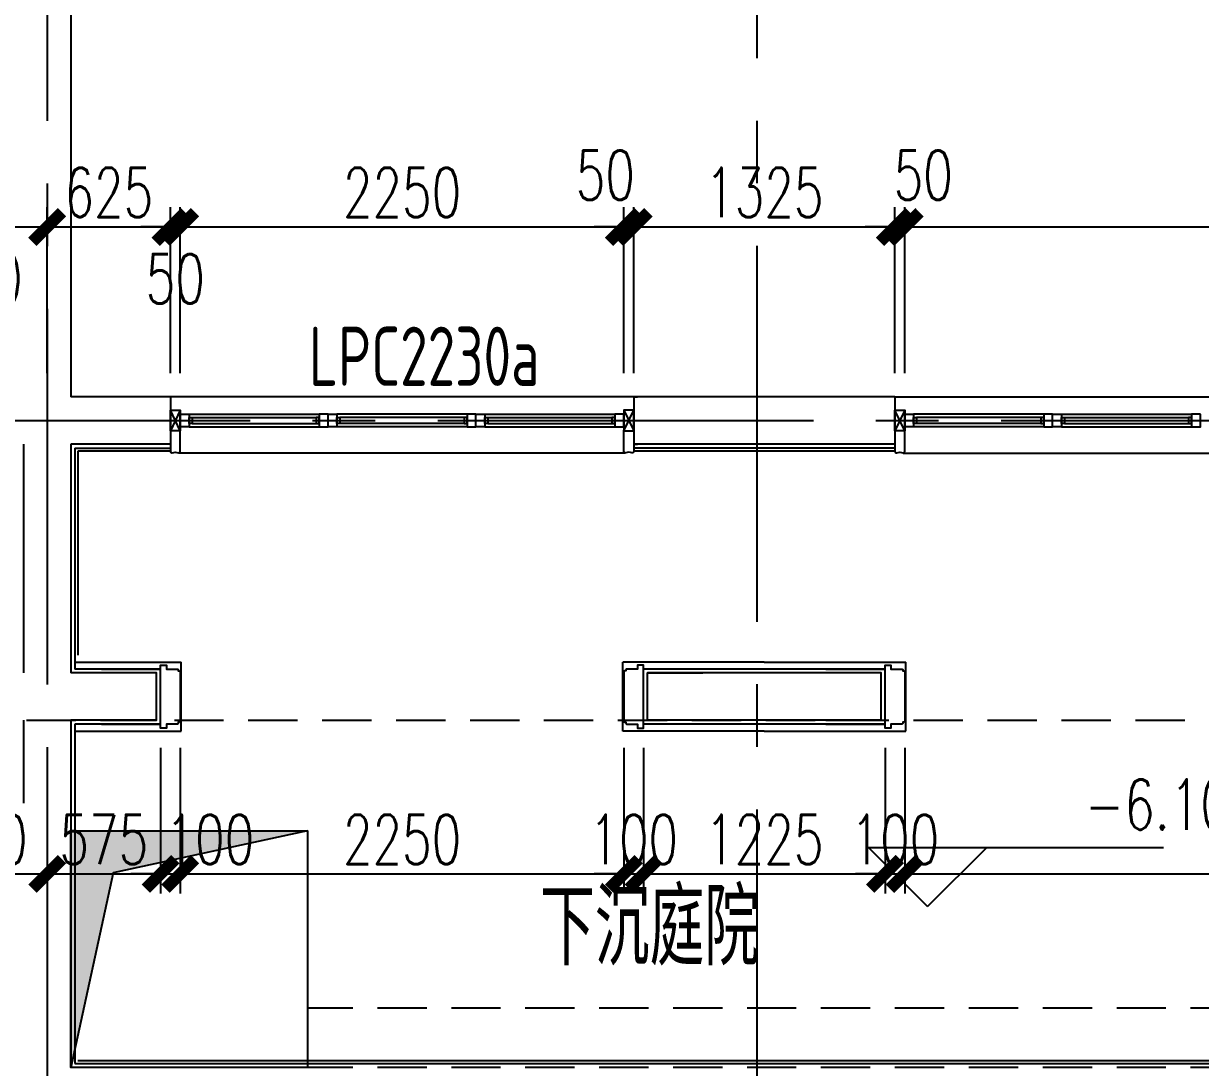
# Model space of a CAD drawing. Extents: x 296441 to 853063, y 459050 to 1117990.
# Drawn here: x 639178 to 645148, y 871039 to 876332 of the extents above; entities that cross this region are included whole.
import ezdxf

# ---------------------------------------------------------------- set-up
doc = ezdxf.new("R2010")
doc.units = 0
doc.header["$LTSCALE"] = 1000
for name, pattern in [('14-FL01-P$0$HIDDEN', [0.375, 0.25, -0.125]), ('14-GRID$0$CENTER2', [28.575, 19.05, -3.175, 3.175, -3.175]), ('BSMT-PLAN-BS01$0$$0$HIDDEN', [0.375, 0.25, -0.125]), ('DZ-3-PLAN-FL01$0$DASHED2', [0.375, 0.25, -0.125])]:
    doc.linetypes.add(name, pattern=pattern)
for name, color, linetype in [('14-GRID$0$G-GRID', 9, '14-GRID$0$CENTER2'), ('14-PLAN-BS01-P$0$A-ANNO-LEVL', 3, 'Continuous'), ('14-PLAN-BS01-P$0$A-ROOM-IDEN', 4, 'Continuous'), ('A-ROOF', 2, 'Continuous'), ('BSMT-PLAN-BS01$0$A-WALL', 1, 'Continuous'), ('DIM_IDEN', 3, 'Continuous'), ('DZ-3-PLAN-FL01$0$A-WALL', 1, 'Continuous'), ('DZ-PLAN-MAIN-FL01$0$A-WIND-IDEN', 33, 'Continuous'), ('E-TEXT-BS01-MI-14$0$A-ROOM-IDEN', 4, 'Continuous'), ('E1-BS01-14$0$A-WALL-FNSH', 6, 'Continuous'), ('E1-BS01-18-19$0$A-FLOR', 23, 'Continuous'), ('E1-BS01-18-19$0$A-OVLK', 140, 'Continuous'), ('E1-BS01-18-19$0$A-SECT-WIND', 155, 'Continuous'), ('E1-BS01-18-19$0$A-SECT-WOOD', 17, 'Continuous'), ('E1-BS01-18-19$0$A-WALL-FNSH', 6, 'Continuous'), ('E1-BS01-18-19$0$G-XREF', 2, 'Continuous'), ('E1-BS01-20$0$A-WALL', 1, 'Continuous'), ('G-BS01-20$0$A-OVLK', 140, 'Continuous'), ('menchuangtao1$0$A-DETL-STONE', 42, 'Continuous'), ('menchuangtao1$0$A-WALL', 1, 'Continuous'), ('menchuangtao1$0$A_CUR_FRAME', 112, 'Continuous'), ('mentao100$0$A-SECT-FNSH', 6, 'Continuous'), ('mentao100$0$A-SECT-STONE', 42, 'Continuous'), ('mentao100$0$A-WALL', 1, 'Continuous'), ('PUB_TEXT', 7, 'Continuous'), ('WALL', 242, 'Continuous'), ('ZT0_默认图层-----PM、LM、DY、JD', 7, 'Continuous'), ('ZT1_Dim---标注---PM、LM、DY、JD', 252, 'Continuous')]:
    doc.layers.add(name, color=color, linetype=linetype)
doc.styles.add('_TCH_DIM', font='SIMPLEX', dxfattribs={"bigfont": 'GBCBIG'})
doc.styles.get("Standard").update_dxf_attribs({"font": 'gbenor.shx', "bigfont": 'gbcbig.shx'})
doc.styles.add('ZT-DIMSTYLE', font='ROMANS.shx', dxfattribs={"width": 0.7, "bigfont": 'CHINESE.shx'})
doc.dimstyles.new('ZT-DIM100', dxfattribs={"dimscale": 100, "dimtxt": 2.5, "dimasz": 1.5, "dimexe": 1, "dimexo": 1, "dimgap": 0.5, "dimtad": 1, "dimdec": 0, "dimdsep": 46, "dimtxsty": 'ZT-DIMSTYLE', "dimblk": 'ARCHTICK', "dimcen": 2.5, "dimclrd": 175, "dimclre": 175, "dimclrt": 7, "dimazin": 2, "dimtfac": 1, "dimtix": 1, "dimtmove": 2, "dimatfit": 3, "dimfxl": 0, "dimarcsym": 0})

# ---------------------------------------------------------------- blocks, each defined once
blk = doc.blocks.new('20B-1')
at = {"layer": '14-PLAN-BS01-P$0$A-ANNO-LEVL'}
for p, q in [((863748.5, 68328.1), (863448.5, 68628.1)), ((863448.5, 68628.1), (864944.5, 68628.1)), ((863748.5, 68328.1), (864048.5, 68628.1))]:
    blk.add_line(p, q, dxfattribs=at)
at = {"layer": 'DZ-PLAN-MAIN-FL01$0$A-WIND-IDEN', "color": 2, "width": 0.8}
blk.add_text('LPC2230a', height=300, dxfattribs=at).set_placement((860610.3, 70968.3))
at = {"layer": 'E-TEXT-BS01-MI-14$0$A-ROOM-IDEN'}
blk.add_text('下沉庭院', height=385.82, dxfattribs=at).set_placement((861782.7, 68029.9))
at = {"layer": 'PUB_TEXT', "style": '_TCH_DIM', "width": 0.705882}
blk.add_text('-6.100', height=255, dxfattribs=at).set_placement((864545.9, 68718.1))
blk = doc.blocks.new('E1-BS01-18-19$0$750----DDDD')
at = {"layer": 'E1-BS01-18-19$0$A-SECT-WIND'}
for p, q in [((45, 32.5), (705, 32.5)), ((60, 15), (690, 15)), ((45, -32.5), (705, -32.5)), ((60, -15), (690, -15))]:
    blk.add_line(p, q, dxfattribs=at)
at = {"layer": 'E1-BS01-18-19$0$A-SECT-WOOD'}
for points in [[(0, 32.5), (45, 32.5), (45, -32.5), (0, -32.5)], [(60, 15), (60, -15), (45, -15), (45, 15)], [(690, 15), (690, -15), (705, -15), (705, 15)], [(750, 32.5), (705, 32.5), (705, -32.5), (750, -32.5)]]:
    blk.add_lwpolyline(points, close=True, dxfattribs=at)
blk = doc.blocks.new('menchuangtao1')
at = {"layer": 'menchuangtao1$0$A-DETL-STONE'}
blk.add_lwpolyline([(-10, -52.5), (-10, -159.2, -0.471625), (-15, -162.1, -0.528396), (-19.5, -164.7, 0.241692), (-50.5, -164.7, -0.528396), (-55, -162.1, -0.471625), (-60, -159.2), (-60, -52.5)], format="xyb", close=True, dxfattribs=at)
at = {"layer": 'menchuangtao1$0$A-WALL'}
for p, q in [((-10, 120), (-10, -120)), ((-10, 120), (10, 120)), ((-10, -120), (10, -120))]:
    blk.add_line(p, q, dxfattribs=at)
at = {"layer": 'menchuangtao1$0$A_CUR_FRAME'}
for p, q in [((-60, -52.5), (-10, 52.5)), ((-60, 52.5), (-10, -52.5))]:
    blk.add_line(p, q, dxfattribs=at)
blk.add_lwpolyline([(-10, -52.5), (-10, 52.5), (-60, 52.5), (-60, -52.5)], close=True, dxfattribs=at)
blk = doc.blocks.new('6yhd')
at = {"layer": 'E1-BS01-14$0$A-WALL-FNSH'}
for p, q in [((-4299.9, -3740), (-2975.1, -3740)), ((-140, -3740), (-624.9, -3740))]:
    blk.add_line(p, q, dxfattribs=at)
at = {"layer": 'E1-BS01-18-19$0$A-FLOR'}
for p, q in [((-4298.4, -3480.4), (-8900, -3480.4)), ((-2975.1, -3480), (-623.4, -3480.4)), ((-4341.8, -3765), (-8858.1, -3765)), ((-2933.2, -3765), (-666.8, -3765))]:
    blk.add_line(p, q, dxfattribs=at)
at = {"layer": 'E1-BS01-18-19$0$A-OVLK'}
for p, q in [((-4300, -3755), (-2975.1, -3755)), ((-624.9, -3755), (-155, -3755))]:
    blk.add_line(p, q, dxfattribs=at)
at = {"layer": 'WALL'}
for p, q in [((-120, 4080), (-120.3, -3480)), ((-4299.9, -3480), (-2975.1, -3480)), ((-4299.9, -3480), (-4299.9, -3720)), ((-2975.1, -3480), (-2975.1, -3720)), ((-624.9, -3480), (-120.3, -3480)), ((-624.9, -3480), (-624.9, -3720)), ((-4299.9, -3720), (-2975.1, -3720)), ((-624.9, -3720), (-120, -3720))]:
    blk.add_line(p, q, dxfattribs=at)
at = {"extrusion": (0, 0, -1), "zscale": -1}
for p in [(5100, -3600), (2174.9, -3600), (674.9, -3600)]:
    blk.add_blockref('E1-BS01-18-19$0$750----DDDD', p, dxfattribs=at)
for p in [(-5100, -3600), (-2174.9, -3600)]:
    blk.add_blockref('E1-BS01-18-19$0$750----DDDD', p)
at = {"layer": 'E1-BS01-18-19$0$G-XREF'}
blk.add_blockref('menchuangtao1', (-4289.9, -3600), dxfattribs=at)
at = {"layer": 'E1-BS01-18-19$0$G-XREF', "extrusion": (0, 0, -1), "zscale": -1}
blk.add_blockref('menchuangtao1', (2985.1, -3600), dxfattribs=at)
at = {"layer": 'WALL'}
blk.add_blockref('menchuangtao1', (-614.9, -3600), dxfattribs=at)
blk = doc.blocks.new('2133')
at = {"layer": 'A-ROOF'}
h = blk.add_hatch(color=239, dxfattribs=at)
h.dxf.hatch_style = 1
h.paths.add_polyline_path([(2180584.9, 1716690.7), (2181276.8, 1716840.9), (2181341.9, 1716904.7), (2180370.9, 1716904.7), (2180370.9, 1715907), (2180414.8, 1715907)])
h.paths.add_polyline_path([(2180414.8, 1715907), (2180370.9, 1715907), (2180370.9, 1715704.7)])
h.paths.add_polyline_path([(2181370.5, 1716904.7), (2181341.9, 1716904.7), (2181276.8, 1716840.9), (2181370.5, 1716861.2)])
h.paths.add_polyline_path([(2181570.9, 1716904.7), (2181370.5, 1716904.7), (2181370.5, 1716861.2)])
at = {"layer": '14-PLAN-BS01-P$0$A-ROOM-IDEN', "linetype": '14-FL01-P$0$HIDDEN'}
for points in [[(2189675.9, 1716004.7), (2181570.9, 1716004.7)], [(2189675.9, 1715704.7), (2181570.9, 1715704.7)]]:
    blk.add_lwpolyline(points, dxfattribs=at)
at = {"layer": 'A-ROOF', "color": 239}
blk.add_lwpolyline([(2180370.9, 1716904.7), (2181570.9, 1716904.7), (2181570.9, 1715704.7), (2180370.9, 1715704.7)], close=True, dxfattribs=at)
blk.add_lwpolyline([(2180370.9, 1716904.7), (2181570.9, 1716904.7), (2181570.9, 1715704.7), (2180370.9, 1715704.7)], close=True, dxfattribs=at)
blk.add_lwpolyline([(2181570.9, 1716904.7), (2180584.9, 1716690.7), (2180370.9, 1715704.7)], dxfattribs=at)
blk = doc.blocks.new('mentao100')
at = {"layer": 'mentao100$0$A-SECT-FNSH'}
for p, q in [((-280, 140), (20, 140)), ((-280, -140), (20, -140))]:
    blk.add_line(p, q, dxfattribs=at)
at = {"layer": 'mentao100$0$A-SECT-STONE', "ltscale": 0.1}
blk.add_lwpolyline([(20, 140), (20, 160), (50, 160), (50, 140), (105, 140, -0.414214), (110, 135), (110, 130), (115, 130, -0.414165), (120, 125), (120, 97.7), (120, -125, -0.414165), (115, -130), (110, -130), (110, -135, -0.414214), (105, -140), (50, -140), (50, -160), (20, -160), (20, -140)], format="xyb", close=True, dxfattribs=at)
at = {"layer": 'mentao100$0$A-WALL'}
blk.add_lwpolyline([(-280, -120), (0, -120), (0, 120), (-280, 120)], dxfattribs=at)
blk = doc.blocks.new('_ArchTick')
at = {"color": 0, "linetype": 'ByBlock', "const_width": 0.4}
blk.add_lwpolyline([(-0.5, -0.5), (0.5, 0.5)], dxfattribs=at)
blk = doc.blocks.new('*D2214')
at = {"layer": 'Defpoints', "color": 0, "ltscale": 1000, "transparency": 16777216}
for p in [(643648.4, 872759.3), (648148.5, 872759.3), (648148.5, 872020.5)]:
    blk.add_point(p, dxfattribs=at)
at = {"layer": 'ZT1_Dim---标注---PM、LM、DY、JD', "color": 175, "linetype": 'ByBlock', "lineweight": -2, "ltscale": 1000, "transparency": 16777216}
for p, q in [((643648.4, 872659.3), (643648.4, 871920.5)), ((648148.5, 872659.3), (648148.5, 871920.5))]:
    blk.add_line(p, q, dxfattribs=at)
at = {"layer": 'ZT1_Dim---标注---PM、LM、DY、JD', "color": 175, "lineweight": -2, "ltscale": 1000, "transparency": 16777216}
blk.add_line((643648.4, 872020.5), (648148.5, 872020.5), dxfattribs=at)
at = {"layer": 'ZT1_Dim---标注---PM、LM、DY、JD', "color": 175, "lineweight": -2, "ltscale": 1000, "transparency": 16777216, "xscale": 150, "yscale": 150, "zscale": 150, "rotation": 180}
blk.add_blockref('_ArchTick', (643648.4, 872020.5), dxfattribs=at)
at = {"layer": 'ZT1_Dim---标注---PM、LM、DY、JD', "color": 175, "lineweight": -2, "ltscale": 1000, "transparency": 16777216, "xscale": 150, "yscale": 150, "zscale": 150}
blk.add_blockref('_ArchTick', (648148.5, 872020.5), dxfattribs=at)
at = {"layer": 'ZT1_Dim---标注---PM、LM、DY、JD', "color": 7, "ltscale": 1000, "transparency": 16777216, "insert": (645898.4, 872195.5), "char_height": 250, "attachment_point": 5, "style": 'ZT-DIMSTYLE'}
blk.add_mtext('4500', dxfattribs=at)
blk = doc.blocks.new('*D2215')
at = {"layer": 'Defpoints', "color": 0, "ltscale": 1000, "transparency": 16777216}
for p in [(643548.4, 872759.3), (643648.4, 872759.3), (643648.4, 872020.5)]:
    blk.add_point(p, dxfattribs=at)
at = {"layer": 'ZT1_Dim---标注---PM、LM、DY、JD', "color": 175, "linetype": 'ByBlock', "lineweight": -2, "ltscale": 1000, "transparency": 16777216}
for p, q in [((643548.4, 872659.3), (643548.4, 871920.5)), ((643648.4, 872659.3), (643648.4, 871920.5))]:
    blk.add_line(p, q, dxfattribs=at)
at = {"layer": 'ZT1_Dim---标注---PM、LM、DY、JD', "color": 175, "lineweight": -2, "ltscale": 1000, "transparency": 16777216}
for p, q in [((643548.4, 872020.5), (643398.4, 872020.5)), ((643548.4, 872020.5), (643648.4, 872020.5)), ((643648.4, 872020.5), (643798.4, 872020.5))]:
    blk.add_line(p, q, dxfattribs=at)
at = {"layer": 'ZT1_Dim---标注---PM、LM、DY、JD', "color": 175, "lineweight": -2, "ltscale": 1000, "transparency": 16777216, "xscale": 150, "yscale": 150, "zscale": 150}
blk.add_blockref('_ArchTick', (643548.4, 872020.5), dxfattribs=at)
at = {"layer": 'ZT1_Dim---标注---PM、LM、DY、JD', "color": 175, "lineweight": -2, "ltscale": 1000, "transparency": 16777216, "xscale": 150, "yscale": 150, "zscale": 150, "rotation": 180}
blk.add_blockref('_ArchTick', (643648.4, 872020.5), dxfattribs=at)
at = {"layer": 'ZT1_Dim---标注---PM、LM、DY、JD', "color": 7, "ltscale": 1000, "transparency": 16777216, "insert": (643598.4, 872195.5), "char_height": 250, "attachment_point": 5, "style": 'ZT-DIMSTYLE'}
blk.add_mtext('100', dxfattribs=at)
blk = doc.blocks.new('*D2216')
at = {"layer": 'Defpoints', "color": 0, "ltscale": 1000, "transparency": 16777216}
for p in [(642323.5, 872759.3), (643548.4, 872759.3), (643548.4, 872020.5)]:
    blk.add_point(p, dxfattribs=at)
at = {"layer": 'ZT1_Dim---标注---PM、LM、DY、JD', "color": 175, "linetype": 'ByBlock', "lineweight": -2, "ltscale": 1000, "transparency": 16777216}
for p, q in [((642323.5, 872659.3), (642323.5, 871920.5)), ((643548.4, 872659.3), (643548.4, 871920.5))]:
    blk.add_line(p, q, dxfattribs=at)
at = {"layer": 'ZT1_Dim---标注---PM、LM、DY、JD', "color": 175, "lineweight": -2, "ltscale": 1000, "transparency": 16777216}
blk.add_line((642323.5, 872020.5), (643548.4, 872020.5), dxfattribs=at)
at = {"layer": 'ZT1_Dim---标注---PM、LM、DY、JD', "color": 175, "lineweight": -2, "ltscale": 1000, "transparency": 16777216, "xscale": 150, "yscale": 150, "zscale": 150, "rotation": 180}
blk.add_blockref('_ArchTick', (642323.5, 872020.5), dxfattribs=at)
at = {"layer": 'ZT1_Dim---标注---PM、LM、DY、JD', "color": 175, "lineweight": -2, "ltscale": 1000, "transparency": 16777216, "xscale": 150, "yscale": 150, "zscale": 150}
blk.add_blockref('_ArchTick', (643548.4, 872020.5), dxfattribs=at)
at = {"layer": 'ZT1_Dim---标注---PM、LM、DY、JD', "color": 7, "ltscale": 1000, "transparency": 16777216, "insert": (642936, 872195.5), "char_height": 250, "attachment_point": 5, "style": 'ZT-DIMSTYLE'}
blk.add_mtext('1225', dxfattribs=at)
blk = doc.blocks.new('*D2217')
at = {"layer": 'Defpoints', "color": 0, "ltscale": 1000, "transparency": 16777216}
for p in [(642223.5, 872759.3), (642323.5, 872759.3), (642323.5, 872020.5)]:
    blk.add_point(p, dxfattribs=at)
at = {"layer": 'ZT1_Dim---标注---PM、LM、DY、JD', "color": 175, "linetype": 'ByBlock', "lineweight": -2, "ltscale": 1000, "transparency": 16777216}
for p, q in [((642223.5, 872659.3), (642223.5, 871920.5)), ((642323.5, 872659.3), (642323.5, 871920.5))]:
    blk.add_line(p, q, dxfattribs=at)
at = {"layer": 'ZT1_Dim---标注---PM、LM、DY、JD', "color": 175, "lineweight": -2, "ltscale": 1000, "transparency": 16777216}
for p, q in [((642223.5, 872020.5), (642073.5, 872020.5)), ((642223.5, 872020.5), (642323.5, 872020.5)), ((642323.5, 872020.5), (642473.5, 872020.5))]:
    blk.add_line(p, q, dxfattribs=at)
at = {"layer": 'ZT1_Dim---标注---PM、LM、DY、JD', "color": 175, "lineweight": -2, "ltscale": 1000, "transparency": 16777216, "xscale": 150, "yscale": 150, "zscale": 150}
blk.add_blockref('_ArchTick', (642223.5, 872020.5), dxfattribs=at)
at = {"layer": 'ZT1_Dim---标注---PM、LM、DY、JD', "color": 175, "lineweight": -2, "ltscale": 1000, "transparency": 16777216, "xscale": 150, "yscale": 150, "zscale": 150, "rotation": 180}
blk.add_blockref('_ArchTick', (642323.5, 872020.5), dxfattribs=at)
at = {"layer": 'ZT1_Dim---标注---PM、LM、DY、JD', "color": 7, "ltscale": 1000, "transparency": 16777216, "insert": (642273.5, 872195.5), "char_height": 250, "attachment_point": 5, "style": 'ZT-DIMSTYLE'}
blk.add_mtext('100', dxfattribs=at)
blk = doc.blocks.new('*D2218')
at = {"layer": 'Defpoints', "color": 0, "ltscale": 1000, "transparency": 16777216}
for p in [(639973.4, 872759.3), (642223.5, 872759.3), (642223.5, 872020.5)]:
    blk.add_point(p, dxfattribs=at)
at = {"layer": 'ZT1_Dim---标注---PM、LM、DY、JD', "color": 175, "linetype": 'ByBlock', "lineweight": -2, "ltscale": 1000, "transparency": 16777216}
for p, q in [((639973.4, 872659.3), (639973.4, 871920.5)), ((642223.5, 872659.3), (642223.5, 871920.5))]:
    blk.add_line(p, q, dxfattribs=at)
at = {"layer": 'ZT1_Dim---标注---PM、LM、DY、JD', "color": 175, "lineweight": -2, "ltscale": 1000, "transparency": 16777216}
blk.add_line((639973.4, 872020.5), (642223.5, 872020.5), dxfattribs=at)
at = {"layer": 'ZT1_Dim---标注---PM、LM、DY、JD', "color": 175, "lineweight": -2, "ltscale": 1000, "transparency": 16777216, "xscale": 150, "yscale": 150, "zscale": 150, "rotation": 180}
blk.add_blockref('_ArchTick', (639973.4, 872020.5), dxfattribs=at)
at = {"layer": 'ZT1_Dim---标注---PM、LM、DY、JD', "color": 175, "lineweight": -2, "ltscale": 1000, "transparency": 16777216, "xscale": 150, "yscale": 150, "zscale": 150}
blk.add_blockref('_ArchTick', (642223.5, 872020.5), dxfattribs=at)
at = {"layer": 'ZT1_Dim---标注---PM、LM、DY、JD', "color": 7, "ltscale": 1000, "transparency": 16777216, "insert": (641098.5, 872195.5), "char_height": 250, "attachment_point": 5, "style": 'ZT-DIMSTYLE'}
blk.add_mtext('2250', dxfattribs=at)
blk = doc.blocks.new('*D2219')
at = {"layer": 'Defpoints', "color": 0, "ltscale": 1000, "transparency": 16777216}
for p in [(639873.4, 872759.3), (639973.4, 872759.3), (639973.4, 872020.5)]:
    blk.add_point(p, dxfattribs=at)
at = {"layer": 'ZT1_Dim---标注---PM、LM、DY、JD', "color": 175, "linetype": 'ByBlock', "lineweight": -2, "ltscale": 1000, "transparency": 16777216}
for p, q in [((639873.4, 872659.3), (639873.4, 871920.5)), ((639973.4, 872659.3), (639973.4, 871920.5))]:
    blk.add_line(p, q, dxfattribs=at)
at = {"layer": 'ZT1_Dim---标注---PM、LM、DY、JD', "color": 175, "lineweight": -2, "ltscale": 1000, "transparency": 16777216}
for p, q in [((639873.4, 872020.5), (639723.4, 872020.5)), ((639873.4, 872020.5), (639973.4, 872020.5)), ((639973.4, 872020.5), (640123.4, 872020.5))]:
    blk.add_line(p, q, dxfattribs=at)
at = {"layer": 'ZT1_Dim---标注---PM、LM、DY、JD', "color": 175, "lineweight": -2, "ltscale": 1000, "transparency": 16777216, "xscale": 150, "yscale": 150, "zscale": 150}
blk.add_blockref('_ArchTick', (639873.4, 872020.5), dxfattribs=at)
at = {"layer": 'ZT1_Dim---标注---PM、LM、DY、JD', "color": 175, "lineweight": -2, "ltscale": 1000, "transparency": 16777216, "xscale": 150, "yscale": 150, "zscale": 150, "rotation": 180}
blk.add_blockref('_ArchTick', (639973.4, 872020.5), dxfattribs=at)
at = {"layer": 'ZT1_Dim---标注---PM、LM、DY、JD', "color": 7, "ltscale": 1000, "transparency": 16777216, "insert": (640123.4, 872195.5), "char_height": 250, "attachment_point": 5, "style": 'ZT-DIMSTYLE'}
blk.add_mtext('100', dxfattribs=at)
blk = doc.blocks.new('*D2220')
at = {"layer": 'Defpoints', "color": 0, "ltscale": 1000, "transparency": 16777216}
for p in [(639298.5, 872759.3), (639873.4, 872759.3), (639873.4, 872020.5)]:
    blk.add_point(p, dxfattribs=at)
at = {"layer": 'ZT1_Dim---标注---PM、LM、DY、JD', "color": 175, "linetype": 'ByBlock', "lineweight": -2, "ltscale": 1000, "transparency": 16777216}
for p, q in [((639298.5, 872659.3), (639298.5, 871920.5)), ((639873.4, 872659.3), (639873.4, 871920.5))]:
    blk.add_line(p, q, dxfattribs=at)
at = {"layer": 'ZT1_Dim---标注---PM、LM、DY、JD', "color": 175, "lineweight": -2, "ltscale": 1000, "transparency": 16777216}
blk.add_line((639298.5, 872020.5), (639873.4, 872020.5), dxfattribs=at)
at = {"layer": 'ZT1_Dim---标注---PM、LM、DY、JD', "color": 175, "lineweight": -2, "ltscale": 1000, "transparency": 16777216, "xscale": 150, "yscale": 150, "zscale": 150, "rotation": 180}
blk.add_blockref('_ArchTick', (639298.5, 872020.5), dxfattribs=at)
at = {"layer": 'ZT1_Dim---标注---PM、LM、DY、JD', "color": 175, "lineweight": -2, "ltscale": 1000, "transparency": 16777216, "xscale": 150, "yscale": 150, "zscale": 150}
blk.add_blockref('_ArchTick', (639873.4, 872020.5), dxfattribs=at)
at = {"layer": 'ZT1_Dim---标注---PM、LM、DY、JD', "color": 7, "ltscale": 1000, "transparency": 16777216, "insert": (639585.9, 872195.5), "char_height": 250, "attachment_point": 5, "style": 'ZT-DIMSTYLE'}
blk.add_mtext('575', dxfattribs=at)
blk = doc.blocks.new('*D2221')
at = {"layer": 'Defpoints', "color": 0, "ltscale": 1000, "transparency": 16777216}
for p in [(638648.5, 872759.3), (639298.5, 872759.3), (639298.5, 872020.5)]:
    blk.add_point(p, dxfattribs=at)
at = {"layer": 'ZT1_Dim---标注---PM、LM、DY、JD', "color": 175, "linetype": 'ByBlock', "lineweight": -2, "ltscale": 1000, "transparency": 16777216}
for p, q in [((638648.5, 872659.3), (638648.5, 871920.5)), ((639298.5, 872659.3), (639298.5, 871920.5))]:
    blk.add_line(p, q, dxfattribs=at)
at = {"layer": 'ZT1_Dim---标注---PM、LM、DY、JD', "color": 175, "lineweight": -2, "ltscale": 1000, "transparency": 16777216}
blk.add_line((638648.5, 872020.5), (639298.5, 872020.5), dxfattribs=at)
at = {"layer": 'ZT1_Dim---标注---PM、LM、DY、JD', "color": 175, "lineweight": -2, "ltscale": 1000, "transparency": 16777216, "xscale": 150, "yscale": 150, "zscale": 150, "rotation": 180}
blk.add_blockref('_ArchTick', (638648.5, 872020.5), dxfattribs=at)
at = {"layer": 'ZT1_Dim---标注---PM、LM、DY、JD', "color": 175, "lineweight": -2, "ltscale": 1000, "transparency": 16777216, "xscale": 150, "yscale": 150, "zscale": 150}
blk.add_blockref('_ArchTick', (639298.5, 872020.5), dxfattribs=at)
at = {"layer": 'ZT1_Dim---标注---PM、LM、DY、JD', "color": 7, "ltscale": 1000, "transparency": 16777216, "insert": (638973.5, 872195.5), "char_height": 250, "attachment_point": 5, "style": 'ZT-DIMSTYLE'}
blk.add_mtext('650', dxfattribs=at)
blk = doc.blocks.new('*D2285')
at = {"layer": 'Defpoints', "color": 0, "ltscale": 1000, "transparency": 16777216}
for p in [(648148.5, 875300.4), (643648.4, 874459.3), (648148.5, 874459.3)]:
    blk.add_point(p, dxfattribs=at)
at = {"layer": 'ZT1_Dim---标注---PM、LM、DY、JD', "color": 175, "linetype": 'ByBlock', "lineweight": -2, "ltscale": 1000, "transparency": 16777216}
for p, q in [((643648.4, 874559.3), (643648.4, 875400.4)), ((648148.5, 874559.3), (648148.5, 875400.4)), ((643648.4, 875300.4), (648148.5, 875300.4))]:
    blk.add_line(p, q, dxfattribs=at)
at = {"layer": 'ZT1_Dim---标注---PM、LM、DY、JD', "color": 175, "lineweight": -2, "ltscale": 1000, "transparency": 16777216, "xscale": 150, "yscale": 150, "zscale": 150, "rotation": 180}
blk.add_blockref('_ArchTick', (643648.4, 875300.4), dxfattribs=at)
at = {"layer": 'ZT1_Dim---标注---PM、LM、DY、JD', "color": 175, "lineweight": -2, "ltscale": 1000, "transparency": 16777216, "xscale": 150, "yscale": 150, "zscale": 150}
blk.add_blockref('_ArchTick', (648148.5, 875300.4), dxfattribs=at)
at = {"layer": 'ZT1_Dim---标注---PM、LM、DY、JD', "color": 7, "ltscale": 1000, "transparency": 16777216, "insert": (645898.4, 875475.4), "char_height": 250, "attachment_point": 5, "style": 'ZT-DIMSTYLE'}
blk.add_mtext('4500', dxfattribs=at)
blk = doc.blocks.new('*D2286')
at = {"layer": 'Defpoints', "color": 0, "ltscale": 1000, "transparency": 16777216}
for p in [(643648.4, 875300.4), (643598.4, 874459.3), (643648.4, 874459.3)]:
    blk.add_point(p, dxfattribs=at)
at = {"layer": 'ZT1_Dim---标注---PM、LM、DY、JD', "color": 175, "linetype": 'ByBlock', "lineweight": -2, "ltscale": 1000, "transparency": 16777216}
for p, q in [((643598.4, 874559.3), (643598.4, 875400.4)), ((643648.4, 874559.3), (643648.4, 875400.4)), ((643598.4, 875300.4), (643448.4, 875300.4)), ((643598.4, 875300.4), (643648.4, 875300.4)), ((643648.4, 875300.4), (643798.4, 875300.4))]:
    blk.add_line(p, q, dxfattribs=at)
at = {"layer": 'ZT1_Dim---标注---PM、LM、DY、JD', "color": 175, "lineweight": -2, "ltscale": 1000, "transparency": 16777216, "xscale": 150, "yscale": 150, "zscale": 150}
blk.add_blockref('_ArchTick', (643598.4, 875300.4), dxfattribs=at)
at = {"layer": 'ZT1_Dim---标注---PM、LM、DY、JD', "color": 175, "lineweight": -2, "ltscale": 1000, "transparency": 16777216, "xscale": 150, "yscale": 150, "zscale": 150, "rotation": 180}
blk.add_blockref('_ArchTick', (643648.4, 875300.4), dxfattribs=at)
at = {"layer": 'ZT1_Dim---标注---PM、LM、DY、JD', "color": 7, "ltscale": 1000, "transparency": 16777216, "insert": (643742.2, 875562.9), "char_height": 250, "attachment_point": 5, "style": 'ZT-DIMSTYLE'}
blk.add_mtext('50', dxfattribs=at)
blk = doc.blocks.new('*D2287')
at = {"layer": 'Defpoints', "color": 0, "ltscale": 1000, "transparency": 16777216}
for p in [(643598.4, 875300.4), (642273.5, 874459.3), (643598.4, 874459.3)]:
    blk.add_point(p, dxfattribs=at)
at = {"layer": 'ZT1_Dim---标注---PM、LM、DY、JD', "color": 175, "linetype": 'ByBlock', "lineweight": -2, "ltscale": 1000, "transparency": 16777216}
for p, q in [((642273.5, 874559.3), (642273.5, 875400.4)), ((643598.4, 874559.3), (643598.4, 875400.4)), ((642273.5, 875300.4), (643598.4, 875300.4))]:
    blk.add_line(p, q, dxfattribs=at)
at = {"layer": 'ZT1_Dim---标注---PM、LM、DY、JD', "color": 175, "lineweight": -2, "ltscale": 1000, "transparency": 16777216, "xscale": 150, "yscale": 150, "zscale": 150, "rotation": 180}
blk.add_blockref('_ArchTick', (642273.5, 875300.4), dxfattribs=at)
at = {"layer": 'ZT1_Dim---标注---PM、LM、DY、JD', "color": 175, "lineweight": -2, "ltscale": 1000, "transparency": 16777216, "xscale": 150, "yscale": 150, "zscale": 150}
blk.add_blockref('_ArchTick', (643598.4, 875300.4), dxfattribs=at)
at = {"layer": 'ZT1_Dim---标注---PM、LM、DY、JD', "color": 7, "ltscale": 1000, "transparency": 16777216, "insert": (642936, 875475.4), "char_height": 250, "attachment_point": 5, "style": 'ZT-DIMSTYLE'}
blk.add_mtext('1325', dxfattribs=at)
blk = doc.blocks.new('*D2288')
at = {"layer": 'Defpoints', "color": 0, "ltscale": 1000, "transparency": 16777216}
for p in [(642273.5, 875300.4), (642223.5, 874459.3), (642273.5, 874459.3)]:
    blk.add_point(p, dxfattribs=at)
at = {"layer": 'ZT1_Dim---标注---PM、LM、DY、JD', "color": 175, "linetype": 'ByBlock', "lineweight": -2, "ltscale": 1000, "transparency": 16777216}
for p, q in [((642223.5, 874559.3), (642223.5, 875400.4)), ((642273.5, 874559.3), (642273.5, 875400.4)), ((642223.5, 875300.4), (642073.5, 875300.4)), ((642223.5, 875300.4), (642273.5, 875300.4)), ((642273.5, 875300.4), (642423.5, 875300.4))]:
    blk.add_line(p, q, dxfattribs=at)
at = {"layer": 'ZT1_Dim---标注---PM、LM、DY、JD', "color": 175, "lineweight": -2, "ltscale": 1000, "transparency": 16777216, "xscale": 150, "yscale": 150, "zscale": 150}
blk.add_blockref('_ArchTick', (642223.5, 875300.4), dxfattribs=at)
at = {"layer": 'ZT1_Dim---标注---PM、LM、DY、JD', "color": 175, "lineweight": -2, "ltscale": 1000, "transparency": 16777216, "xscale": 150, "yscale": 150, "zscale": 150, "rotation": 180}
blk.add_blockref('_ArchTick', (642273.5, 875300.4), dxfattribs=at)
at = {"layer": 'ZT1_Dim---标注---PM、LM、DY、JD', "color": 7, "ltscale": 1000, "transparency": 16777216, "insert": (642129.7, 875562.9), "char_height": 250, "attachment_point": 5, "style": 'ZT-DIMSTYLE'}
blk.add_mtext('50', dxfattribs=at)
blk = doc.blocks.new('*D2289')
at = {"layer": 'Defpoints', "color": 0, "ltscale": 1000, "transparency": 16777216}
for p in [(642223.5, 875300.4), (639973.4, 874459.3), (642223.5, 874459.3)]:
    blk.add_point(p, dxfattribs=at)
at = {"layer": 'ZT1_Dim---标注---PM、LM、DY、JD', "color": 175, "linetype": 'ByBlock', "lineweight": -2, "ltscale": 1000, "transparency": 16777216}
for p, q in [((639973.4, 874559.3), (639973.4, 875400.4)), ((642223.5, 874559.3), (642223.5, 875400.4)), ((639973.4, 875300.4), (642223.5, 875300.4))]:
    blk.add_line(p, q, dxfattribs=at)
at = {"layer": 'ZT1_Dim---标注---PM、LM、DY、JD', "color": 175, "lineweight": -2, "ltscale": 1000, "transparency": 16777216, "xscale": 150, "yscale": 150, "zscale": 150, "rotation": 180}
blk.add_blockref('_ArchTick', (639973.4, 875300.4), dxfattribs=at)
at = {"layer": 'ZT1_Dim---标注---PM、LM、DY、JD', "color": 175, "lineweight": -2, "ltscale": 1000, "transparency": 16777216, "xscale": 150, "yscale": 150, "zscale": 150}
blk.add_blockref('_ArchTick', (642223.5, 875300.4), dxfattribs=at)
at = {"layer": 'ZT1_Dim---标注---PM、LM、DY、JD', "color": 7, "ltscale": 1000, "transparency": 16777216, "insert": (641098.5, 875475.4), "char_height": 250, "attachment_point": 5, "style": 'ZT-DIMSTYLE'}
blk.add_mtext('2250', dxfattribs=at)
blk = doc.blocks.new('*D2290')
at = {"layer": 'Defpoints', "color": 0, "ltscale": 1000, "transparency": 16777216}
for p in [(639973.4, 875300.4), (639923.4, 874459.3), (639973.4, 874459.3)]:
    blk.add_point(p, dxfattribs=at)
at = {"layer": 'ZT1_Dim---标注---PM、LM、DY、JD', "color": 175, "linetype": 'ByBlock', "lineweight": -2, "ltscale": 1000, "transparency": 16777216}
for p, q in [((639923.4, 874559.3), (639923.4, 875400.4)), ((639973.4, 874559.3), (639973.4, 875400.4)), ((639923.4, 875300.4), (639773.4, 875300.4)), ((639923.4, 875300.4), (639973.4, 875300.4)), ((639973.4, 875300.4), (640123.4, 875300.4))]:
    blk.add_line(p, q, dxfattribs=at)
at = {"layer": 'ZT1_Dim---标注---PM、LM、DY、JD', "color": 175, "lineweight": -2, "ltscale": 1000, "transparency": 16777216, "xscale": 150, "yscale": 150, "zscale": 150}
blk.add_blockref('_ArchTick', (639923.4, 875300.4), dxfattribs=at)
at = {"layer": 'ZT1_Dim---标注---PM、LM、DY、JD', "color": 175, "lineweight": -2, "ltscale": 1000, "transparency": 16777216, "xscale": 150, "yscale": 150, "zscale": 150, "rotation": 180}
blk.add_blockref('_ArchTick', (639973.4, 875300.4), dxfattribs=at)
at = {"layer": 'ZT1_Dim---标注---PM、LM、DY、JD', "color": 7, "ltscale": 1000, "transparency": 16777216, "insert": (639948.4, 875037.9), "char_height": 250, "attachment_point": 5, "style": 'ZT-DIMSTYLE'}
blk.add_mtext('50', dxfattribs=at)
blk = doc.blocks.new('*D2291')
at = {"layer": 'Defpoints', "color": 0, "ltscale": 1000, "transparency": 16777216}
for p in [(639923.4, 875300.4), (639298.5, 874459.3), (639923.4, 874459.3)]:
    blk.add_point(p, dxfattribs=at)
at = {"layer": 'ZT1_Dim---标注---PM、LM、DY、JD', "color": 175, "linetype": 'ByBlock', "lineweight": -2, "ltscale": 1000, "transparency": 16777216}
for p, q in [((639298.5, 874559.3), (639298.5, 875400.4)), ((639923.4, 874559.3), (639923.4, 875400.4)), ((639298.5, 875300.4), (639923.4, 875300.4))]:
    blk.add_line(p, q, dxfattribs=at)
at = {"layer": 'ZT1_Dim---标注---PM、LM、DY、JD', "color": 175, "lineweight": -2, "ltscale": 1000, "transparency": 16777216, "xscale": 150, "yscale": 150, "zscale": 150, "rotation": 180}
blk.add_blockref('_ArchTick', (639298.5, 875300.4), dxfattribs=at)
at = {"layer": 'ZT1_Dim---标注---PM、LM、DY、JD', "color": 175, "lineweight": -2, "ltscale": 1000, "transparency": 16777216, "xscale": 150, "yscale": 150, "zscale": 150}
blk.add_blockref('_ArchTick', (639923.4, 875300.4), dxfattribs=at)
at = {"layer": 'ZT1_Dim---标注---PM、LM、DY、JD', "color": 7, "ltscale": 1000, "transparency": 16777216, "insert": (639610.9, 875475.4), "char_height": 250, "attachment_point": 5, "style": 'ZT-DIMSTYLE'}
blk.add_mtext('625', dxfattribs=at)
blk = doc.blocks.new('*D2292')
at = {"layer": 'Defpoints', "color": 0, "ltscale": 1000, "transparency": 16777216}
for p in [(639298.5, 875300.4), (638598.5, 874459.3), (639298.5, 874459.3)]:
    blk.add_point(p, dxfattribs=at)
at = {"layer": 'ZT1_Dim---标注---PM、LM、DY、JD', "color": 175, "linetype": 'ByBlock', "lineweight": -2, "ltscale": 1000, "transparency": 16777216}
for p, q in [((638598.5, 874559.3), (638598.5, 875400.4)), ((639298.5, 874559.3), (639298.5, 875400.4)), ((638598.5, 875300.4), (639298.5, 875300.4))]:
    blk.add_line(p, q, dxfattribs=at)
at = {"layer": 'ZT1_Dim---标注---PM、LM、DY、JD', "color": 175, "lineweight": -2, "ltscale": 1000, "transparency": 16777216, "xscale": 150, "yscale": 150, "zscale": 150, "rotation": 180}
blk.add_blockref('_ArchTick', (638598.5, 875300.4), dxfattribs=at)
at = {"layer": 'ZT1_Dim---标注---PM、LM、DY、JD', "color": 175, "lineweight": -2, "ltscale": 1000, "transparency": 16777216, "xscale": 150, "yscale": 150, "zscale": 150}
blk.add_blockref('_ArchTick', (639298.5, 875300.4), dxfattribs=at)
at = {"layer": 'ZT1_Dim---标注---PM、LM、DY、JD', "color": 7, "ltscale": 1000, "transparency": 16777216, "insert": (638948.5, 875037.9), "char_height": 250, "attachment_point": 5, "style": 'ZT-DIMSTYLE'}
blk.add_mtext('700', dxfattribs=at)
blk = doc.blocks.new('*U2444')
at = {"layer": 'E1-BS01-18-19$0$A-OVLK'}
for p, q in [((-414.9, 175), (125, 175)), ((125, -175), (125, 175)), ((-414.9, -175), (125, -175))]:
    blk.add_line(p, q, dxfattribs=at)
blk = doc.blocks.new('*U2442')
at = {"layer": 'E1-BS01-18-19$0$A-OVLK'}
for p, q in [((-592.4, 175), (125, 175)), ((125, -175), (125, 175)), ((-592.4, -175), (125, -175))]:
    blk.add_line(p, q, dxfattribs=at)

msp = doc.modelspace()

# ---------------------------------------------------------------- linework, layer by layer
at = {"layer": '14-GRID$0$G-GRID', "color": 8, "ltscale": 0.1}
for p, q in [((639298.5, 900603), (639298.5, 867844.6)), ((642898.5, 880919.3), (642898.5, 867844.6)), ((598417.5, 874319.3), (676818.6, 874319.3))]:
    msp.add_line(p, q, dxfattribs=at)
at = {"layer": 'BSMT-PLAN-BS01$0$A-WALL', "color": 1}
for p, q in [((639418.5, 873639.3), (639418.5, 873039.3)), ((639418.5, 872799.3), (639418.5, 871039.3))]:
    msp.add_line(p, q, dxfattribs=at)
at = {"layer": 'BSMT-PLAN-BS01$0$A-WALL', "color": 5, "linetype": 'BSMT-PLAN-BS01$0$$0$HIDDEN'}
msp.add_line((608818.5, 872799.3), (667978.5, 872799.3), dxfattribs=at)
at = {"layer": 'DIM_IDEN'}
msp.add_circle((639889.6, 871613.3), 0, dxfattribs=at)
at = {"layer": 'E1-BS01-18-19$0$A-WALL-FNSH'}
for p, q in [((639873.4, 873059.3), (639438.5, 873059.3)), ((643548.4, 873059.3), (642323.5, 873059.3)), ((639873.4, 872779.3), (639438.5, 872779.3)), ((643548.4, 872779.3), (642323.5, 872779.3))]:
    msp.add_line(p, q, dxfattribs=at)
at = {"layer": 'E1-BS01-20$0$A-WALL'}
for p, q in [((639178.5, 874199.3), (639178.5, 873039.3)), ((639418.5, 874199.3), (639418.5, 873039.3)), ((639178.5, 872799.3), (639178.5, 872378.8)), ((639418.5, 872799.3), (639418.5, 872378.8))]:
    msp.add_line(p, q, dxfattribs=at)
at = {"layer": 'G-BS01-20$0$A-OVLK'}
for p, q in [((639453.5, 874164.3), (639453.5, 873129.3)), ((639453.5, 871074.3), (648743.5, 871074.3))]:
    msp.add_line(p, q, dxfattribs=at)
at = {"layer": 'mentao100$0$A-SECT-FNSH'}
for p, q in [((639438.5, 874179.3), (639438.5, 873059.3)), ((639438.5, 872779.3), (639438.5, 871059.3)), ((639438.5, 871059.3), (648758.5, 871059.3))]:
    msp.add_line(p, q, dxfattribs=at)
at = {"layer": 'WALL'}
for p, q in [((639853.4, 873039.3), (639418.5, 873039.3)), ((639853.4, 872799.3), (639853.4, 873039.3)), ((643528.4, 873039.3), (642343.5, 873039.3)), ((642343.5, 872799.3), (642343.5, 873039.3)), ((643528.4, 872799.3), (643528.4, 873039.3)), ((639853.4, 872799.3), (639418.5, 872799.3)), ((643528.4, 872799.3), (642343.5, 872799.3))]:
    msp.add_line(p, q, dxfattribs=at)

# ---------------------------------------------------------------- block references
msp.add_blockref('20B-1', (-219984.3, 803526.6))
at = {"layer": 'A-ROOF'}
msp.add_blockref('2133', (-1540952.4, -844665.4), dxfattribs=at)
at = {"layer": 'DZ-3-PLAN-FL01$0$A-WALL', "color": 33, "linetype": 'DZ-3-PLAN-FL01$0$DASHED2', "extrusion": (0, 0, -1), "zscale": -1}
msp.add_blockref('6yhd', (-639298.5, 877919.3), dxfattribs=at)
at = {"layer": 'E1-BS01-18-19$0$G-XREF', "extrusion": (0, 0, -1), "xscale": -1, "zscale": -1}
for p in [(-639853.4, 872919.3), (-643528.4, 872919.3)]:
    msp.add_blockref('mentao100', p, dxfattribs=at)
at = {"layer": 'E1-BS01-18-19$0$G-XREF', "xscale": -1}
msp.add_blockref('mentao100', (642343.5, 872919.3), dxfattribs=at)
at = {"layer": 'ZT0_默认图层-----PM、LM、DY、JD', "ltscale": 1000}
for name, p in [('*U2444', (639853.4, 872919.3)), ('*U2442', (643528.4, 872919.3))]:
    msp.add_blockref(name, p, dxfattribs=at)
at = {"layer": 'ZT0_默认图层-----PM、LM、DY、JD', "ltscale": 1000, "xscale": -1}
msp.add_blockref('*U2442', (642343.5, 872919.3), dxfattribs=at)

# ---------------------------------------------------------------- dimensions: what is measured, and where the dimension line sits
at = {"layer": 'ZT1_Dim---标注---PM、LM、DY、JD', "ltscale": 1000}
for base, p1, p2, picture, middle in [((642273.5, 875300.4), (642223.5, 874459.3), (642273.5, 874459.3), '*D2288', (642129.7, 875562.9)), ((643648.4, 875300.4), (643598.4, 874459.3), (643648.4, 874459.3), '*D2286', (643742.2, 875562.9)), ((639298.5, 875300.4), (638598.5, 874459.3), (639298.5, 874459.3), '*D2292', (638948.5, 875037.9)), ((639973.4, 875300.4), (639923.4, 874459.3), (639973.4, 874459.3), '*D2290', (639948.4, 875037.9))]:
    dim = msp.add_linear_dim(base=base, p1=p1, p2=p2, dimstyle='ZT-DIM100', dxfattribs=at)
    dim.commit()
    dim.dimension.update_dxf_attribs({"geometry": picture, "text_midpoint": middle, "dimtype": 160})
for base, p1, p2, picture, middle in [((639923.4, 875300.4), (639298.5, 874459.3), (639923.4, 874459.3), '*D2291', (639610.9, 875475.4)), ((642223.5, 875300.4), (639973.4, 874459.3), (642223.5, 874459.3), '*D2289', (641098.5, 875475.4)), ((643598.4, 875300.4), (642273.5, 874459.3), (643598.4, 874459.3), '*D2287', (642936, 875475.4)), ((648148.5, 875300.4), (643648.4, 874459.3), (648148.5, 874459.3), '*D2285', (645898.4, 875475.4))]:
    dim = msp.add_linear_dim(base=base, p1=p1, p2=p2, dimstyle='ZT-DIM100', dxfattribs=at)
    dim.commit()
    dim.dimension.update_dxf_attribs({"geometry": picture, "text_midpoint": middle})
for base, p1, p2, picture, middle in [((639298.5, 872020.5, 0), (638648.5, 872759.3, 0), (639298.5, 872759.3, 0), '*D2221', (638973.5, 872195.5, 0)), ((639873.4, 872020.5, 0), (639298.5, 872759.3, 0), (639873.4, 872759.3, 0), '*D2220', (639585.9, 872195.5, 0)), ((642223.5, 872020.5, 0), (639973.4, 872759.3, 0), (642223.5, 872759.3, 0), '*D2218', (641098.5, 872195.5, 0)), ((642323.5, 872020.5, 0), (642223.5, 872759.3, 0), (642323.5, 872759.3, 0), '*D2217', (642273.5, 872195.5, 0)), ((643548.4, 872020.5, 0), (642323.5, 872759.3, 0), (643548.4, 872759.3, 0), '*D2216', (642936, 872195.5, 0)), ((643648.4, 872020.5, 0), (643548.4, 872759.3, 0), (643648.4, 872759.3, 0), '*D2215', (643598.4, 872195.5, 0)), ((648148.5, 872020.5, 0), (643648.4, 872759.3, 0), (648148.5, 872759.3, 0), '*D2214', (645898.4, 872195.5, 0))]:
    dim = msp.add_linear_dim(base=base, p1=p1, p2=p2, dimstyle='ZT-DIM100', override={"dimfxl": 200}, dxfattribs=at)
    dim.commit()
    dim.dimension.update_dxf_attribs({"geometry": picture, "text_midpoint": middle})
dim = msp.add_linear_dim(base=(639973.4, 872020.5, 0), p1=(639873.4, 872759.3, 0), p2=(639973.4, 872759.3, 0), dimstyle='ZT-DIM100', override={"dimfxl": 200}, dxfattribs=at)
dim.commit()
dim.dimension.update_dxf_attribs({"geometry": '*D2219', "text_midpoint": (640123.4, 872195.5, 0), "dimtype": 160})

doc.saveas('drawing.dxf')
